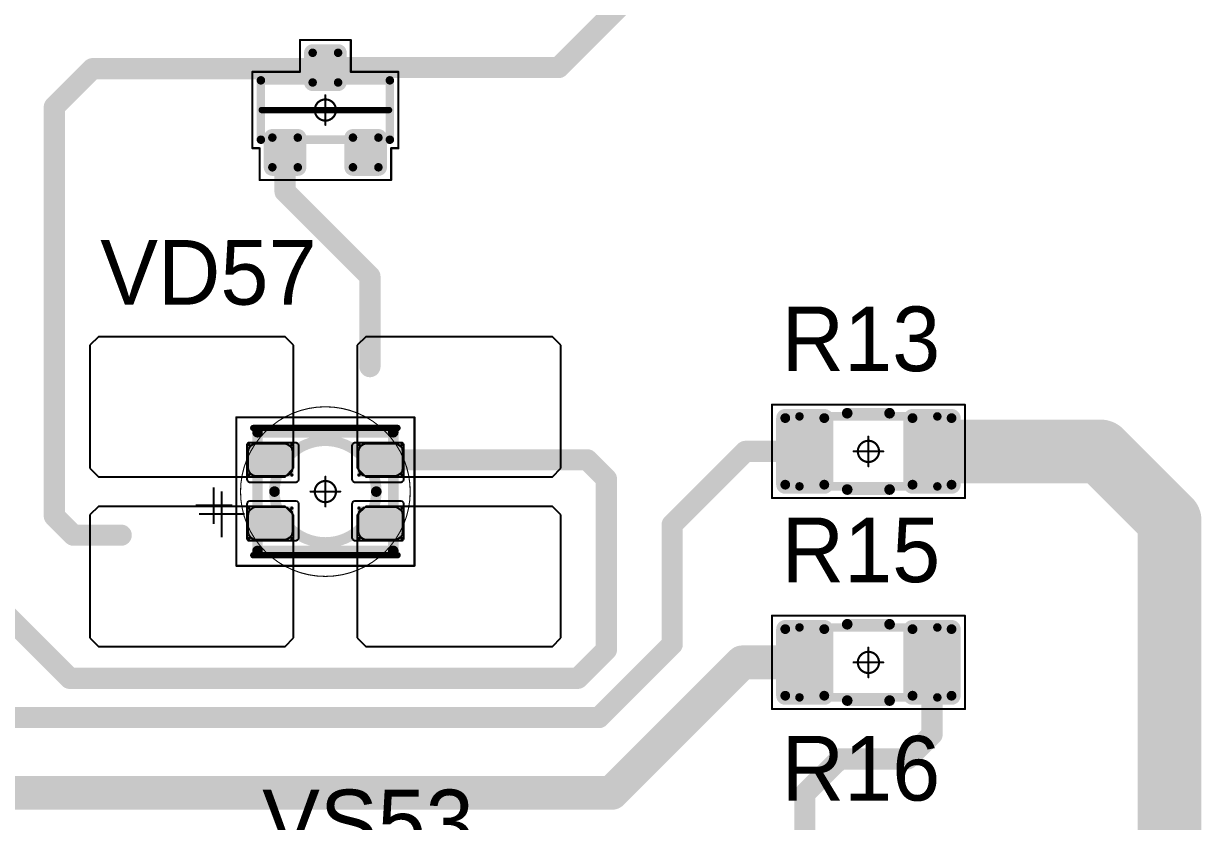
# Model space of a CAD drawing. Header units: millimetres. Extents: x 0 to 400, y 0 to 511.
# Drawn here: x 92.89 to 120.65, y 373.73 to 392.54 of the extents above; entities that cross this region are included whole.
import ezdxf

# ---------------------------------------------------------------- set-up
doc = ezdxf.new("R2010")
doc.units = ezdxf.units.MM
for name, color, linetype in [('Mechanical13', 56, 'Continuous'), ('Mechanical15', 56, 'Continuous'), ('Mechanical2', 216, 'Continuous'), ('TopLayer', 1, 'Continuous'), ('TopOverlay', 2, 'Continuous'), ('TopPaste', 8, 'Continuous'), ('TopSolder', 216, 'Continuous')]:
    doc.layers.add(name, color=color, linetype=linetype)

# ---------------------------------------------------------------- blocks, each defined once
blk = doc.blocks.new('SOT23_540')
at = {"layer": 'Mechanical13', "const_width": 0.2}
for points in [[(-0.7, 1.52), (0.7, 1.52)], [(-0.7, 1.52), (-0.7, -1.52)], [(0.7, 1.52), (0.7, -1.52)], [(-0.7, -1.52), (0.7, -1.52)]]:
    blk.add_lwpolyline(points, dxfattribs=at)
at = {"layer": 'Mechanical13', "const_width": 0.1}
for points in [[(-0.75, 1.52, 1), (-0.65, 1.52, 1)], [(-0.75, 1.52, 1), (-0.65, 1.52, 1)], [(0.65, 1.52, 1), (0.75, 1.52, 1)], [(0.65, 1.52, 1), (0.75, 1.52, 1)], [(-0.75, -1.52, 1), (-0.65, -1.52, 1)], [(-0.75, -1.52, 1), (-0.65, -1.52, 1)], [(0.65, -1.52, 1), (0.75, -1.52, 1)], [(0.65, -1.52, 1), (0.75, -1.52, 1)]]:
    blk.add_lwpolyline(points, format="xyb", close=True, dxfattribs=at)
at = {"layer": 'Mechanical15', "const_width": 0.05}
for points in [[(-0.9, 1.72), (-0.9, 1.55)], [(-0.9, 1.72), (0.9, 1.72)], [(0.9, 1.72), (0.9, 0.6)], [(-1.65, 1.55), (-1.65, -1.55)], [(-1.65, 1.55), (-0.9, 1.55)], [(0.9, 0.6), (1.65, 0.6)], [(1.65, 0.6), (1.65, -0.6)], [(0, 0.35), (0, -0.35)], [(-0.35, 0), (0.35, 0)], [(0.9, -0.6), (1.65, -0.6)], [(0.9, -0.6), (0.9, -1.72)], [(-1.65, -1.55), (-0.9, -1.55)], [(-0.9, -1.55), (-0.9, -1.72)], [(-0.9, -1.72), (0.9, -1.72)]]:
    blk.add_lwpolyline(points, dxfattribs=at)
at = {"layer": 'Mechanical15'}
for points, const_width in [([(-0.913, 1.72, 1), (-0.888, 1.72, 1)], 0.025), ([(-0.913, 1.72, 1), (-0.888, 1.72, 1)], 0.025), ([(0.888, 1.72, 1), (0.913, 1.72, 1)], 0.025), ([(0.888, 1.72, 1), (0.913, 1.72, 1)], 0.025), ([(-1.662, 1.55, 1), (-1.637, 1.55, 1)], 0.025), ([(-1.662, 1.55, 1), (-1.637, 1.55, 1)], 0.025), ([(-0.913, 1.55, 1), (-0.888, 1.55, 1)], 0.025), ([(-0.913, 1.55, 1), (-0.888, 1.55, 1)], 0.025), ([(0.888, 0.6, 1), (0.913, 0.6, 1)], 0.025), ([(0.888, 0.6, 1), (0.913, 0.6, 1)], 0.025), ([(1.637, 0.6, 1), (1.662, 0.6, 1)], 0.025), ([(1.637, 0.6, 1), (1.662, 0.6, 1)], 0.025), ([(-0.012, 0.35, 1), (0.012, 0.35, 1)], 0.025), ([(-0.362, 0, 1), (-0.337, 0, 1)], 0.025), ([(0.25, 0, 1), (-0.25, 0, 1)], 0.05), ([(-0.262, 0, 1), (-0.238, 0, 1)], 0.025), ([(0.238, 0, 1), (0.262, 0, 1)], 0.025), ([(0.337, 0, 1), (0.362, 0, 1)], 0.025), ([(-0.012, -0.35, 1), (0.012, -0.35, 1)], 0.025), ([(0.888, -0.6, 1), (0.913, -0.6, 1)], 0.025), ([(0.888, -0.6, 1), (0.913, -0.6, 1)], 0.025), ([(1.637, -0.6, 1), (1.662, -0.6, 1)], 0.025), ([(1.637, -0.6, 1), (1.662, -0.6, 1)], 0.025), ([(-1.662, -1.55, 1), (-1.637, -1.55, 1)], 0.025), ([(-1.662, -1.55, 1), (-1.637, -1.55, 1)], 0.025), ([(-0.913, -1.55, 1), (-0.888, -1.55, 1)], 0.025), ([(-0.913, -1.55, 1), (-0.888, -1.55, 1)], 0.025), ([(-0.913, -1.72, 1), (-0.888, -1.72, 1)], 0.025), ([(-0.913, -1.72, 1), (-0.888, -1.72, 1)], 0.025), ([(0.888, -1.72, 1), (0.913, -1.72, 1)], 0.025), ([(0.888, -1.72, 1), (0.913, -1.72, 1)], 0.025)]:
    blk.add_lwpolyline(points, format="xyb", close=True, dxfattribs=dict(at, const_width=const_width))
at = {"layer": 'TopLayer', "const_width": 0.1}
for points in [[(-1.4, 1.25, 1), (-1.3, 1.25, 1)], [(-0.7, 1.25, 1), (-0.6, 1.25, 1)], [(-1.4, 0.65, 1), (-1.3, 0.65, 1)], [(-0.7, 0.65, 1), (-0.6, 0.65, 1)], [(0.6, 0.3, 1), (0.7, 0.3, 1)], [(1.3, 0.3, 1), (1.4, 0.3, 1)], [(0.6, -0.3, 1), (0.7, -0.3, 1)], [(1.3, -0.3, 1), (1.4, -0.3, 1)], [(-1.4, -0.65, 1), (-1.3, -0.65, 1)], [(-0.7, -0.65, 1), (-0.6, -0.65, 1)], [(-1.4, -1.25, 1), (-1.3, -1.25, 1)], [(-0.7, -1.25, 1), (-0.6, -1.25, 1)]]:
    blk.add_lwpolyline(points, format="xyb", close=True, dxfattribs=at)
at = {"layer": 'TopLayer'}
for points in [[(-1.45, 1.25), (-1.45, 0.65), (-0.55, 1.25), (-0.55, 0.65)], [(-1.35, 1.35), (-1.35, 0.55), (-0.65, 1.35), (-0.65, 0.55)], [(0.55, 0.3), (0.55, -0.3), (1.45, 0.3), (1.45, -0.3)], [(0.65, 0.4), (0.65, -0.4), (1.35, 0.4), (1.35, -0.4)], [(-1.35, -0.55), (-1.35, -1.35), (-0.65, -0.55), (-0.65, -1.35)], [(-1.45, -0.65), (-1.45, -1.25), (-0.55, -0.65), (-0.55, -1.25)]]:
    blk.add_solid(points, dxfattribs=at)
at = {"layer": 'TopOverlay', "const_width": 0.15}
blk.add_lwpolyline([(0, 1.5), (0, -1.5)], dxfattribs=at)
at = {"layer": 'TopOverlay', "const_width": 0.075}
for points in [[(-0.038, 1.5, 1), (0.038, 1.5, 1)], [(-0.038, -1.5, 1), (0.038, -1.5, 1)]]:
    blk.add_lwpolyline(points, format="xyb", close=True, dxfattribs=at)
at = {"layer": 'TopPaste', "const_width": 0.075}
for points in [[(-1.387, 1.25, 1), (-1.313, 1.25, 1)], [(-0.687, 1.25, 1), (-0.613, 1.25, 1)], [(-1.387, 0.65, 1), (-1.313, 0.65, 1)], [(-0.687, 0.65, 1), (-0.613, 0.65, 1)], [(0.613, 0.3, 1), (0.687, 0.3, 1)], [(1.313, 0.3, 1), (1.387, 0.3, 1)], [(0.613, -0.3, 1), (0.687, -0.3, 1)], [(1.313, -0.3, 1), (1.387, -0.3, 1)], [(-1.387, -0.65, 1), (-1.313, -0.65, 1)], [(-0.687, -0.65, 1), (-0.613, -0.65, 1)], [(-1.387, -1.25, 1), (-1.313, -1.25, 1)], [(-0.687, -1.25, 1), (-0.613, -1.25, 1)]]:
    blk.add_lwpolyline(points, format="xyb", close=True, dxfattribs=at)
at = {"layer": 'TopPaste'}
for points in [[(-1.425, 1.25), (-1.425, 0.65), (-0.575, 1.25), (-0.575, 0.65)], [(-1.35, 1.325), (-1.35, 0.575), (-0.65, 1.325), (-0.65, 0.575)], [(0.575, 0.3), (0.575, -0.3), (1.425, 0.3), (1.425, -0.3)], [(0.65, 0.375), (0.65, -0.375), (1.35, 0.375), (1.35, -0.375)], [(-1.425, -0.65), (-1.425, -1.25), (-0.575, -0.65), (-0.575, -1.25)], [(-1.35, -0.575), (-1.35, -1.325), (-0.65, -0.575), (-0.65, -1.325)]]:
    blk.add_solid(points, dxfattribs=at)
at = {"layer": 'TopSolder', "const_width": 0.202}
for points in [[(-1.451, 1.25, 1), (-1.249, 1.25, 1)], [(-0.751, 1.25, 1), (-0.549, 1.25, 1)], [(-1.451, 0.65, 1), (-1.249, 0.65, 1)], [(-0.751, 0.65, 1), (-0.549, 0.65, 1)], [(0.549, 0.3, 1), (0.751, 0.3, 1)], [(1.249, 0.3, 1), (1.451, 0.3, 1)], [(0.549, -0.3, 1), (0.751, -0.3, 1)], [(1.249, -0.3, 1), (1.451, -0.3, 1)], [(-1.451, -0.65, 1), (-1.249, -0.65, 1)], [(-0.751, -0.65, 1), (-0.549, -0.65, 1)], [(-1.451, -1.25, 1), (-1.249, -1.25, 1)], [(-0.751, -1.25, 1), (-0.549, -1.25, 1)]]:
    blk.add_lwpolyline(points, format="xyb", close=True, dxfattribs=at)
at = {"layer": 'TopSolder'}
for points in [[(-1.35, 1.452), (-1.35, 0.448), (-0.65, 1.452), (-0.65, 0.448)], [(-1.552, 1.25), (-1.552, 0.65), (-0.448, 1.25), (-0.448, 0.65)], [(0.448, 0.3), (0.448, -0.3), (1.552, 0.3), (1.552, -0.3)], [(0.65, 0.502), (0.65, -0.502), (1.35, 0.502), (1.35, -0.502)], [(-1.35, -0.448), (-1.35, -1.452), (-0.65, -0.448), (-0.65, -1.452)], [(-1.552, -0.65), (-1.552, -1.25), (-0.448, -0.65), (-0.448, -1.25)]]:
    blk.add_solid(points, dxfattribs=at)
blk = doc.blocks.new('E65F_744')
at = {"layer": 'Mechanical13'}
for p, q in [((2.441, 1.071), (2.441, 0)), ((1.905, 0.536), (2.976, 0.536))]:
    blk.add_line(p, q, dxfattribs=at)
at = {"layer": 'Mechanical13', "const_width": 0.25}
for points in [[(-1.6, 1.4), (-1.6, -1.4)], [(1.6, 1.4), (-1.6, 1.4)], [(1.6, 1.4), (1.6, -1.4)], [(1.6, -1.4), (-1.6, -1.4)]]:
    blk.add_lwpolyline(points, dxfattribs=at)
at = {"layer": 'Mechanical13'}
for points, const_width in [([(-1.663, 1.4, 1), (-1.538, 1.4, 1)], 0.125), ([(-1.663, 1.4, 1), (-1.538, 1.4, 1)], 0.125), ([(1.537, 1.4, 1), (1.662, 1.4, 1)], 0.125), ([(1.537, 1.4, 1), (1.662, 1.4, 1)], 0.125), ([(1.2, 0, 1), (-1.2, 0, 1)], 0.25), ([(-1.263, 0, 1), (-1.138, 0, 1)], 0.125), ([(1.137, 0, 1), (1.262, 0, 1)], 0.125), ([(-1.663, -1.4, 1), (-1.538, -1.4, 1)], 0.125), ([(-1.663, -1.4, 1), (-1.538, -1.4, 1)], 0.125), ([(1.537, -1.4, 1), (1.662, -1.4, 1)], 0.125), ([(1.537, -1.4, 1), (1.662, -1.4, 1)], 0.125)]:
    blk.add_lwpolyline(points, format="xyb", close=True, dxfattribs=dict(at, const_width=const_width))
at = {"layer": 'Mechanical15', "const_width": 0.05}
for points in [[(2.1, 1.75), (-2.1, 1.75)], [(-2.1, 1.75), (-2.1, -1.75)], [(2.1, 1.75), (2.1, -1.75)], [(0, 0.35), (0, -0.35)], [(0, 0.35), (0, -0.35)], [(0.35, 0), (-0.35, 0)], [(0.35, 0), (-0.35, 0)], [(2.1, -1.75), (-2.1, -1.75)]]:
    blk.add_lwpolyline(points, dxfattribs=at)
at = {"layer": 'Mechanical15'}
for points, const_width in [([(-2.113, 1.75, 1), (-2.088, 1.75, 1)], 0.025), ([(-2.113, 1.75, 1), (-2.088, 1.75, 1)], 0.025), ([(2.087, 1.75, 1), (2.112, 1.75, 1)], 0.025), ([(2.087, 1.75, 1), (2.112, 1.75, 1)], 0.025), ([(-0.013, 0.35, 1), (0.012, 0.35, 1)], 0.025), ([(-0.013, 0.35, 1), (0.012, 0.35, 1)], 0.025), ([(-0.363, 0, 1), (-0.338, 0, 1)], 0.025), ([(-0.363, 0, 1), (-0.338, 0, 1)], 0.025), ([(0.25, 0, 1), (-0.25, 0, 1)], 0.05), ([(0.25, 0, 1), (-0.25, 0, 1)], 0.05), ([(-0.263, 0, 1), (-0.238, 0, 1)], 0.025), ([(-0.263, 0, 1), (-0.238, 0, 1)], 0.025), ([(0.237, 0, 1), (0.262, 0, 1)], 0.025), ([(0.237, 0, 1), (0.262, 0, 1)], 0.025), ([(0.337, 0, 1), (0.362, 0, 1)], 0.025), ([(0.337, 0, 1), (0.362, 0, 1)], 0.025), ([(-0.013, -0.35, 1), (0.012, -0.35, 1)], 0.025), ([(-0.013, -0.35, 1), (0.012, -0.35, 1)], 0.025), ([(-2.113, -1.75, 1), (-2.088, -1.75, 1)], 0.025), ([(-2.113, -1.75, 1), (-2.088, -1.75, 1)], 0.025), ([(2.087, -1.75, 1), (2.112, -1.75, 1)], 0.025), ([(2.087, -1.75, 1), (2.112, -1.75, 1)], 0.025)]:
    blk.add_lwpolyline(points, format="xyb", close=True, dxfattribs=dict(at, const_width=const_width))
at = {"layer": 'TopLayer'}
for p, q in [((-5.35, 3.65), (-5.55, 3.45)), ((-0.95, 3.65), (-5.35, 3.65)), ((-5.35, 3.65), (-5.35, 3.65)), ((-0.75, 3.45), (-0.95, 3.65)), ((0.95, 3.65), (0.75, 3.45)), ((5.35, 3.65), (0.95, 3.65)), ((0.95, 3.65), (0.95, 3.65)), ((5.55, 3.45), (5.35, 3.65)), ((-5.55, 3.45), (-5.55, 3.45)), ((-5.55, 3.45), (-5.55, 0.55)), ((-0.75, 0.55), (-0.75, 3.45)), ((0.75, 3.45), (0.75, 3.45)), ((0.75, 3.45), (0.75, 0.55)), ((5.55, 0.55), (5.55, 3.45)), ((-5.55, 0.55), (-5.35, 0.35)), ((-5.35, 0.35), (-0.95, 0.35)), ((-0.95, 0.35), (-0.75, 0.55)), ((0.75, 0.55), (0.95, 0.35)), ((0.95, 0.35), (5.35, 0.35)), ((5.35, 0.35), (5.55, 0.55)), ((-5.35, -0.35), (-5.55, -0.55)), ((-5.55, -0.55), (-5.55, -0.55)), ((-5.55, -0.55), (-5.55, -3.45)), ((-0.95, -0.35), (-5.35, -0.35)), ((-5.35, -0.35), (-5.35, -0.35)), ((-0.75, -0.55), (-0.95, -0.35)), ((-0.75, -3.45), (-0.75, -0.55)), ((0.95, -0.35), (0.75, -0.55)), ((0.75, -0.55), (0.75, -0.55)), ((0.75, -0.55), (0.75, -3.45)), ((5.35, -0.35), (0.95, -0.35)), ((0.95, -0.35), (0.95, -0.35)), ((5.55, -0.55), (5.35, -0.35)), ((5.55, -3.45), (5.55, -0.55)), ((-5.55, -3.45), (-5.35, -3.65)), ((-0.95, -3.65), (-0.75, -3.45)), ((0.75, -3.45), (0.95, -3.65)), ((5.35, -3.65), (5.55, -3.45)), ((-5.35, -3.65), (-0.95, -3.65)), ((0.95, -3.65), (5.35, -3.65))]:
    blk.add_line(p, q, dxfattribs=at)
at = {"layer": 'TopLayer', "const_width": 0.04}
for points in [[(-1.83, 1.11, 1), (-1.79, 1.11, 1)], [(-0.81, 1.11, 1), (-0.77, 1.11, 1)], [(0.77, 1.11, 1), (0.81, 1.11, 1)], [(1.79, 1.11, 1), (1.83, 1.11, 1)], [(-1.83, 0.39, 1), (-1.79, 0.39, 1)], [(-0.81, 0.39, 1), (-0.77, 0.39, 1)], [(0.77, 0.39, 1), (0.81, 0.39, 1)], [(1.79, 0.39, 1), (1.83, 0.39, 1)], [(-1.83, -0.39, 1), (-1.79, -0.39, 1)], [(-0.81, -0.39, 1), (-0.77, -0.39, 1)], [(0.77, -0.39, 1), (0.81, -0.39, 1)], [(1.79, -0.39, 1), (1.83, -0.39, 1)], [(-1.83, -1.11, 1), (-1.79, -1.11, 1)], [(-0.81, -1.11, 1), (-0.77, -1.11, 1)], [(0.77, -1.11, 1), (0.81, -1.11, 1)], [(1.79, -1.11, 1), (1.83, -1.11, 1)]]:
    blk.add_lwpolyline(points, format="xyb", close=True, dxfattribs=at)
at = {"layer": 'TopLayer'}
for points in [[(-1.81, 1.15), (-1.81, 0.35), (-0.79, 1.15), (-0.79, 0.35)], [(0.79, 1.15), (0.79, 0.35), (1.81, 1.15), (1.81, 0.35)], [(-1.85, 1.11), (-1.85, 0.39), (-0.75, 1.11), (-0.75, 0.39)], [(0.75, 1.11), (0.75, 0.39), (1.85, 1.11), (1.85, 0.39)], [(-1.85, -0.39), (-1.85, -1.11), (-0.75, -0.39), (-0.75, -1.11)], [(-1.81, -0.35), (-1.81, -1.15), (-0.79, -0.35), (-0.79, -1.15)], [(0.75, -0.39), (0.75, -1.11), (1.85, -0.39), (1.85, -1.11)], [(0.79, -0.35), (0.79, -1.15), (1.81, -0.35), (1.81, -1.15)]]:
    blk.add_solid(points, dxfattribs=at)
at = {"layer": 'TopOverlay'}
for p, q in [((2.628, 0.757), (2.628, -0.1)), ((2.2, 0.328), (3.057, 0.328))]:
    blk.add_line(p, q, dxfattribs=at)
at = {"layer": 'TopOverlay', "const_width": 0.15}
for points in [[(1.7, 1.5), (-1.7, 1.5)], [(1.7, -1.5), (-1.7, -1.5)]]:
    blk.add_lwpolyline(points, dxfattribs=at)
at = {"layer": 'TopOverlay', "const_width": 0.075}
for points in [[(-1.738, 1.5, 1), (-1.663, 1.5, 1)], [(1.662, 1.5, 1), (1.737, 1.5, 1)], [(-1.738, -1.5, 1), (-1.663, -1.5, 1)], [(1.662, -1.5, 1), (1.737, -1.5, 1)]]:
    blk.add_lwpolyline(points, format="xyb", close=True, dxfattribs=at)
at = {"layer": 'TopPaste'}
for p, q in [((-1.711, 1.114), (-1.773, 1.073)), ((-1.638, 1.129), (-1.711, 1.114)), ((-0.963, 1.129), (-1.638, 1.129)), ((-0.889, 1.114), (-0.963, 1.129)), ((-0.827, 1.073), (-0.889, 1.114)), ((0.889, 1.114), (0.827, 1.073)), ((0.962, 1.129), (0.889, 1.114)), ((1.637, 1.129), (0.962, 1.129)), ((1.711, 1.114), (1.637, 1.129)), ((1.773, 1.073), (1.711, 1.114)), ((-1.814, 1.011), (-1.829, 0.938)), ((-1.829, 0.938), (-1.829, 0.563)), ((-1.773, 1.073), (-1.814, 1.011)), ((-0.786, 1.011), (-0.827, 1.073)), ((-0.771, 0.938), (-0.786, 1.011)), ((-0.771, 0.563), (-0.771, 0.938)), ((0.786, 1.011), (0.771, 0.938)), ((0.771, 0.938), (0.771, 0.563)), ((0.827, 1.073), (0.786, 1.011)), ((1.814, 1.011), (1.773, 1.073)), ((1.829, 0.938), (1.814, 1.011)), ((1.829, 0.563), (1.829, 0.938)), ((-1.829, 0.563), (-1.814, 0.489)), ((-0.786, 0.489), (-0.771, 0.563)), ((0.771, 0.563), (0.786, 0.489)), ((1.814, 0.489), (1.829, 0.563)), ((-1.814, 0.489), (-1.773, 0.427)), ((-1.773, 0.427), (-1.711, 0.386)), ((-1.711, 0.386), (-1.638, 0.371)), ((-1.638, 0.371), (-0.963, 0.371)), ((-0.963, 0.371), (-0.889, 0.386)), ((-0.889, 0.386), (-0.827, 0.427)), ((-0.827, 0.427), (-0.786, 0.489)), ((0.786, 0.489), (0.827, 0.427)), ((0.827, 0.427), (0.889, 0.386)), ((0.889, 0.386), (0.962, 0.371)), ((0.962, 0.371), (1.637, 0.371)), ((1.637, 0.371), (1.711, 0.386)), ((1.711, 0.386), (1.773, 0.427)), ((1.773, 0.427), (1.814, 0.489)), ((-1.814, -0.489), (-1.829, -0.563)), ((-1.773, -0.427), (-1.814, -0.489)), ((-1.711, -0.386), (-1.773, -0.427)), ((-1.638, -0.371), (-1.711, -0.386)), ((-0.963, -0.371), (-1.638, -0.371)), ((-0.889, -0.386), (-0.963, -0.371)), ((-0.827, -0.427), (-0.889, -0.386)), ((-0.786, -0.489), (-0.827, -0.427)), ((-0.771, -0.563), (-0.786, -0.489)), ((0.786, -0.489), (0.771, -0.563)), ((0.827, -0.427), (0.786, -0.489)), ((0.889, -0.386), (0.827, -0.427)), ((0.962, -0.371), (0.889, -0.386)), ((1.637, -0.371), (0.962, -0.371)), ((1.711, -0.386), (1.637, -0.371)), ((1.773, -0.427), (1.711, -0.386)), ((1.814, -0.489), (1.773, -0.427)), ((1.829, -0.563), (1.814, -0.489)), ((-1.829, -0.563), (-1.829, -0.938)), ((-0.771, -0.938), (-0.771, -0.563)), ((0.771, -0.563), (0.771, -0.938)), ((1.829, -0.938), (1.829, -0.563)), ((-1.829, -0.938), (-1.814, -1.011)), ((-1.814, -1.011), (-1.773, -1.073)), ((-1.773, -1.073), (-1.711, -1.114)), ((-0.889, -1.114), (-0.827, -1.073)), ((-0.827, -1.073), (-0.786, -1.011)), ((-0.786, -1.011), (-0.771, -0.938)), ((0.771, -0.938), (0.786, -1.011)), ((0.786, -1.011), (0.827, -1.073)), ((0.827, -1.073), (0.889, -1.114)), ((1.711, -1.114), (1.773, -1.073)), ((1.773, -1.073), (1.814, -1.011)), ((1.814, -1.011), (1.829, -0.938)), ((-1.711, -1.114), (-1.638, -1.129)), ((-1.638, -1.129), (-0.963, -1.129)), ((-0.963, -1.129), (-0.889, -1.114)), ((0.889, -1.114), (0.962, -1.129)), ((0.962, -1.129), (1.637, -1.129)), ((1.637, -1.129), (1.711, -1.114))]:
    blk.add_line(p, q, dxfattribs=at)
at = {"layer": 'TopSolder'}
for p, q in [((-1.842, 1.129), (-1.85, 1.111)), ((-1.85, 1.111), (-1.85, 1.101)), ((-1.828, 1.143), (-1.842, 1.129)), ((-1.81, 1.151), (-1.828, 1.143)), ((-1.8, 1.151), (-1.81, 1.151)), ((-0.7, 1.151), (-1.8, 1.151)), ((-0.685, 1.151), (-0.7, 1.151)), ((-0.7, 1.151), (-0.7, 1.151)), ((-0.658, 1.139), (-0.685, 1.151)), ((-0.636, 1.118), (-0.658, 1.139)), ((-0.625, 1.09), (-0.636, 1.118)), ((0.636, 1.118), (0.625, 1.09)), ((0.657, 1.139), (0.636, 1.118)), ((0.685, 1.151), (0.657, 1.139)), ((0.7, 1.151), (0.685, 1.151)), ((1.8, 1.151), (0.7, 1.151)), ((1.81, 1.151), (1.8, 1.151)), ((1.8, 1.151), (1.8, 1.151)), ((1.828, 1.143), (1.81, 1.151)), ((1.842, 1.129), (1.828, 1.143)), ((1.85, 1.111), (1.842, 1.129)), ((-1.85, 1.101), (-1.85, 1.101)), ((-1.85, 1.101), (-1.85, 0.301)), ((-0.625, 1.076), (-0.625, 1.09)), ((-0.625, 0.301), (-0.625, 1.076)), ((0.625, 1.09), (0.625, 1.076)), ((0.625, 1.076), (0.625, 1.076)), ((0.625, 1.076), (0.625, 0.301)), ((1.85, 1.101), (1.85, 1.111)), ((1.85, 0.301), (1.85, 1.101)), ((-1.85, 0.301), (-1.85, 0.286)), ((-1.85, 0.286), (-1.839, 0.258)), ((-0.636, 0.258), (-0.625, 0.286)), ((-0.625, 0.286), (-0.625, 0.301)), ((-0.625, 0.301), (-0.625, 0.301)), ((0.625, 0.301), (0.625, 0.286)), ((0.625, 0.286), (0.636, 0.258)), ((1.839, 0.258), (1.85, 0.286)), ((1.85, 0.286), (1.85, 0.301)), ((1.85, 0.301), (1.85, 0.301)), ((-1.839, 0.258), (-1.818, 0.237)), ((-1.818, 0.237), (-1.79, 0.226)), ((-1.79, 0.226), (-1.775, 0.226)), ((-1.775, 0.226), (-1.775, 0.226)), ((-1.775, 0.226), (-0.7, 0.226)), ((-0.7, 0.226), (-0.685, 0.226)), ((-0.685, 0.226), (-0.658, 0.237)), ((-0.658, 0.237), (-0.636, 0.258)), ((0.636, 0.258), (0.657, 0.237)), ((0.657, 0.237), (0.685, 0.226)), ((0.685, 0.226), (0.7, 0.226)), ((0.7, 0.226), (0.7, 0.226)), ((0.7, 0.226), (1.775, 0.226)), ((1.775, 0.226), (1.79, 0.226)), ((1.79, 0.226), (1.817, 0.237)), ((1.817, 0.237), (1.839, 0.258)), ((-1.839, -0.257), (-1.85, -0.285)), ((-1.818, -0.236), (-1.839, -0.257)), ((-1.79, -0.224), (-1.818, -0.236)), ((-1.775, -0.224), (-1.79, -0.224)), ((-0.7, -0.224), (-1.775, -0.224)), ((-0.685, -0.224), (-0.7, -0.224)), ((-0.7, -0.224), (-0.7, -0.224)), ((-0.658, -0.236), (-0.685, -0.224)), ((-0.636, -0.257), (-0.658, -0.236)), ((-0.625, -0.285), (-0.636, -0.257)), ((0.636, -0.257), (0.625, -0.285)), ((0.657, -0.236), (0.636, -0.257)), ((0.685, -0.224), (0.657, -0.236)), ((0.7, -0.224), (0.685, -0.224)), ((1.775, -0.224), (0.7, -0.224)), ((1.79, -0.224), (1.775, -0.224)), ((1.775, -0.224), (1.775, -0.224)), ((1.817, -0.236), (1.79, -0.224)), ((1.839, -0.257), (1.817, -0.236)), ((1.85, -0.285), (1.839, -0.257)), ((-1.85, -0.285), (-1.85, -0.299)), ((-1.85, -0.299), (-1.85, -0.299)), ((-1.85, -0.299), (-1.85, -1.099)), ((-0.625, -0.299), (-0.625, -0.285)), ((-0.625, -1.074), (-0.625, -0.299)), ((0.625, -0.285), (0.625, -0.299)), ((0.625, -0.299), (0.625, -0.299)), ((0.625, -0.299), (0.625, -1.074)), ((1.85, -0.299), (1.85, -0.285)), ((1.85, -1.099), (1.85, -0.299)), ((-1.85, -1.099), (-1.85, -1.109)), ((-1.85, -1.109), (-1.842, -1.128)), ((-0.636, -1.117), (-0.625, -1.089)), ((-0.625, -1.089), (-0.625, -1.074)), ((-0.625, -1.074), (-0.625, -1.074)), ((0.625, -1.074), (0.625, -1.089)), ((0.625, -1.089), (0.636, -1.117)), ((1.842, -1.128), (1.85, -1.109)), ((1.85, -1.109), (1.85, -1.099)), ((1.85, -1.099), (1.85, -1.099)), ((-1.842, -1.128), (-1.828, -1.142)), ((-1.828, -1.142), (-1.81, -1.149)), ((-1.81, -1.149), (-1.8, -1.149)), ((-1.8, -1.149), (-0.7, -1.149)), ((-1.8, -1.149), (-1.8, -1.149)), ((-0.7, -1.149), (-0.685, -1.149)), ((-0.685, -1.149), (-0.658, -1.138)), ((-0.658, -1.138), (-0.636, -1.117)), ((0.636, -1.117), (0.657, -1.138)), ((0.657, -1.138), (0.685, -1.149)), ((0.685, -1.149), (0.7, -1.149)), ((0.7, -1.149), (1.8, -1.149)), ((0.7, -1.149), (0.7, -1.149)), ((1.8, -1.149), (1.81, -1.149)), ((1.81, -1.149), (1.828, -1.142)), ((1.828, -1.142), (1.842, -1.128))]:
    blk.add_line(p, q, dxfattribs=at)
blk = doc.blocks.new('RC1206S_831')
at = {"layer": 'Mechanical13', "const_width": 0.2}
for points in [[(-1.625, -0.825), (-1.625, 0.825)], [(-1.625, 0.825), (1.625, 0.825)], [(1.625, -0.825), (1.625, 0.825)], [(-1.625, -0.825), (1.625, -0.825)]]:
    blk.add_lwpolyline(points, dxfattribs=at)
at = {"layer": 'Mechanical13', "const_width": 0.1}
for points in [[(-1.675, 0.825, 1), (-1.575, 0.825, 1)], [(-1.675, 0.825, 1), (-1.575, 0.825, 1)], [(1.575, 0.825, 1), (1.675, 0.825, 1)], [(1.575, 0.825, 1), (1.675, 0.825, 1)], [(-1.675, -0.825, 1), (-1.575, -0.825, 1)], [(-1.675, -0.825, 1), (-1.575, -0.825, 1)], [(1.575, -0.825, 1), (1.675, -0.825, 1)], [(1.575, -0.825, 1), (1.675, -0.825, 1)]]:
    blk.add_lwpolyline(points, format="xyb", close=True, dxfattribs=at)
at = {"layer": 'Mechanical15', "const_width": 0.05}
for points in [[(-2.275, -1.1), (-2.275, 1.1)], [(-2.275, 1.1), (2.275, 1.1)], [(2.275, -1.1), (2.275, 1.1)], [(0, -0.35), (0, 0.35)], [(-0.35, 0), (0.35, 0)], [(-2.275, -1.1), (2.275, -1.1)]]:
    blk.add_lwpolyline(points, dxfattribs=at)
at = {"layer": 'Mechanical15'}
for points, const_width in [([(-2.287, 1.1, 1), (-2.262, 1.1, 1)], 0.025), ([(-2.287, 1.1, 1), (-2.262, 1.1, 1)], 0.025), ([(2.262, 1.1, 1), (2.287, 1.1, 1)], 0.025), ([(2.262, 1.1, 1), (2.287, 1.1, 1)], 0.025), ([(-0.012, 0.35, 1), (0.012, 0.35, 1)], 0.025), ([(-0.362, 0, 1), (-0.337, 0, 1)], 0.025), ([(0.25, 0, 1), (-0.25, 0, 1)], 0.05), ([(-0.262, 0, 1), (-0.238, 0, 1)], 0.025), ([(0.238, 0, 1), (0.262, 0, 1)], 0.025), ([(0.337, 0, 1), (0.362, 0, 1)], 0.025), ([(-0.012, -0.35, 1), (0.012, -0.35, 1)], 0.025), ([(-2.287, -1.1, 1), (-2.262, -1.1, 1)], 0.025), ([(-2.287, -1.1, 1), (-2.262, -1.1, 1)], 0.025), ([(2.262, -1.1, 1), (2.287, -1.1, 1)], 0.025), ([(2.262, -1.1, 1), (2.287, -1.1, 1)], 0.025)]:
    blk.add_lwpolyline(points, format="xyb", close=True, dxfattribs=dict(at, const_width=const_width))
at = {"layer": 'TopLayer', "const_width": 0.115}
for points in [[(-2.017, 0.785, 1), (-1.902, 0.785, 1)], [(-1.098, 0.785, 1), (-0.982, 0.785, 1)], [(0.982, 0.785, 1), (1.098, 0.785, 1)], [(1.902, 0.785, 1), (2.017, 0.785, 1)], [(-2.017, -0.785, 1), (-1.902, -0.785, 1)], [(-1.098, -0.785, 1), (-0.982, -0.785, 1)], [(0.982, -0.785, 1), (1.098, -0.785, 1)], [(1.902, -0.785, 1), (2.017, -0.785, 1)]]:
    blk.add_lwpolyline(points, format="xyb", close=True, dxfattribs=at)
at = {"layer": 'TopLayer'}
for points in [[(-1.96, -0.9), (-1.04, -0.9), (-1.96, 0.9), (-1.04, 0.9)], [(1.04, -0.9), (1.96, -0.9), (1.04, 0.9), (1.96, 0.9)], [(-2.075, -0.785), (-0.925, -0.785), (-2.075, 0.785), (-0.925, 0.785)], [(0.925, -0.785), (2.075, -0.785), (0.925, 0.785), (2.075, 0.785)]]:
    blk.add_solid(points, dxfattribs=at)
at = {"layer": 'TopOverlay', "const_width": 0.25}
for points in [[(-0.5, 0.9), (0.5, 0.9)], [(-0.5, -0.9), (0.5, -0.9)]]:
    blk.add_lwpolyline(points, dxfattribs=at)
at = {"layer": 'TopOverlay', "const_width": 0.125}
for points in [[(-0.562, 0.9, 1), (-0.437, 0.9, 1)], [(0.437, 0.9, 1), (0.562, 0.9, 1)], [(-0.562, -0.9, 1), (-0.437, -0.9, 1)], [(0.437, -0.9, 1), (0.562, -0.9, 1)]]:
    blk.add_lwpolyline(points, format="xyb", close=True, dxfattribs=at)
at = {"layer": 'TopPaste', "const_width": 0.09}
for points in [[(-2.005, 0.785, 1), (-1.915, 0.785, 1)], [(-1.085, 0.785, 1), (-0.995, 0.785, 1)], [(0.995, 0.785, 1), (1.085, 0.785, 1)], [(1.915, 0.785, 1), (2.005, 0.785, 1)], [(-2.005, -0.785, 1), (-1.915, -0.785, 1)], [(-1.085, -0.785, 1), (-0.995, -0.785, 1)], [(0.995, -0.785, 1), (1.085, -0.785, 1)], [(1.915, -0.785, 1), (2.005, -0.785, 1)]]:
    blk.add_lwpolyline(points, format="xyb", close=True, dxfattribs=at)
at = {"layer": 'TopPaste'}
for points in [[(-1.96, -0.875), (-1.04, -0.875), (-1.96, 0.875), (-1.04, 0.875)], [(1.04, -0.875), (1.96, -0.875), (1.04, 0.875), (1.96, 0.875)], [(-2.05, -0.785), (-0.95, -0.785), (-2.05, 0.785), (-0.95, 0.785)], [(0.95, -0.785), (2.05, -0.785), (0.95, 0.785), (2.05, 0.785)]]:
    blk.add_solid(points, dxfattribs=at)
at = {"layer": 'TopSolder', "const_width": 0.215}
for points in [[(-2.067, 0.785, 1), (-1.852, 0.785, 1)], [(-1.148, 0.785, 1), (-0.933, 0.785, 1)], [(0.933, 0.785, 1), (1.148, 0.785, 1)], [(1.852, 0.785, 1), (2.067, 0.785, 1)], [(-2.067, -0.785, 1), (-1.852, -0.785, 1)], [(-1.148, -0.785, 1), (-0.933, -0.785, 1)], [(0.933, -0.785, 1), (1.148, -0.785, 1)], [(1.852, -0.785, 1), (2.067, -0.785, 1)]]:
    blk.add_lwpolyline(points, format="xyb", close=True, dxfattribs=at)
at = {"layer": 'TopSolder'}
for points in [[(-1.96, -1), (-1.04, -1), (-1.96, 1), (-1.04, 1)], [(1.04, -1), (1.96, -1), (1.04, 1), (1.96, 1)], [(-2.175, -0.785), (-0.825, -0.785), (-2.175, 0.785), (-0.825, 0.785)], [(0.825, -0.785), (2.175, -0.785), (0.825, 0.785), (2.175, 0.785)]]:
    blk.add_solid(points, dxfattribs=at)
blk = doc.blocks.new('RC1206S_833')
at = {"layer": 'Mechanical13', "const_width": 0.2}
for points in [[(-1.625, -0.825), (-1.625, 0.825)], [(-1.625, 0.825), (1.625, 0.825)], [(1.625, -0.825), (1.625, 0.825)], [(-1.625, -0.825), (1.625, -0.825)]]:
    blk.add_lwpolyline(points, dxfattribs=at)
at = {"layer": 'Mechanical13', "const_width": 0.1}
for points in [[(-1.675, 0.825, 1), (-1.575, 0.825, 1)], [(-1.675, 0.825, 1), (-1.575, 0.825, 1)], [(1.575, 0.825, 1), (1.675, 0.825, 1)], [(1.575, 0.825, 1), (1.675, 0.825, 1)], [(-1.675, -0.825, 1), (-1.575, -0.825, 1)], [(-1.675, -0.825, 1), (-1.575, -0.825, 1)], [(1.575, -0.825, 1), (1.675, -0.825, 1)], [(1.575, -0.825, 1), (1.675, -0.825, 1)]]:
    blk.add_lwpolyline(points, format="xyb", close=True, dxfattribs=at)
at = {"layer": 'Mechanical15', "const_width": 0.05}
for points in [[(-2.275, -1.1), (-2.275, 1.1)], [(-2.275, 1.1), (2.275, 1.1)], [(2.275, -1.1), (2.275, 1.1)], [(0, -0.35), (0, 0.35)], [(-0.35, 0), (0.35, 0)], [(-2.275, -1.1), (2.275, -1.1)]]:
    blk.add_lwpolyline(points, dxfattribs=at)
at = {"layer": 'Mechanical15'}
for points, const_width in [([(-2.287, 1.1, 1), (-2.262, 1.1, 1)], 0.025), ([(-2.287, 1.1, 1), (-2.262, 1.1, 1)], 0.025), ([(2.262, 1.1, 1), (2.287, 1.1, 1)], 0.025), ([(2.262, 1.1, 1), (2.287, 1.1, 1)], 0.025), ([(-0.012, 0.35, 1), (0.012, 0.35, 1)], 0.025), ([(-0.362, 0, 1), (-0.337, 0, 1)], 0.025), ([(0.25, 0, 1), (-0.25, 0, 1)], 0.05), ([(-0.262, 0, 1), (-0.238, 0, 1)], 0.025), ([(0.238, 0, 1), (0.262, 0, 1)], 0.025), ([(0.337, 0, 1), (0.362, 0, 1)], 0.025), ([(-0.012, -0.35, 1), (0.012, -0.35, 1)], 0.025), ([(-2.287, -1.1, 1), (-2.262, -1.1, 1)], 0.025), ([(-2.287, -1.1, 1), (-2.262, -1.1, 1)], 0.025), ([(2.262, -1.1, 1), (2.287, -1.1, 1)], 0.025), ([(2.262, -1.1, 1), (2.287, -1.1, 1)], 0.025)]:
    blk.add_lwpolyline(points, format="xyb", close=True, dxfattribs=dict(at, const_width=const_width))
at = {"layer": 'TopLayer', "const_width": 0.115}
for points in [[(-2.017, 0.785, 1), (-1.902, 0.785, 1)], [(-1.098, 0.785, 1), (-0.982, 0.785, 1)], [(0.982, 0.785, 1), (1.098, 0.785, 1)], [(1.902, 0.785, 1), (2.017, 0.785, 1)], [(-2.017, -0.785, 1), (-1.902, -0.785, 1)], [(-1.098, -0.785, 1), (-0.982, -0.785, 1)], [(0.982, -0.785, 1), (1.098, -0.785, 1)], [(1.902, -0.785, 1), (2.017, -0.785, 1)]]:
    blk.add_lwpolyline(points, format="xyb", close=True, dxfattribs=at)
at = {"layer": 'TopLayer'}
for points in [[(-1.96, -0.9), (-1.04, -0.9), (-1.96, 0.9), (-1.04, 0.9)], [(1.04, -0.9), (1.96, -0.9), (1.04, 0.9), (1.96, 0.9)], [(-2.075, -0.785), (-0.925, -0.785), (-2.075, 0.785), (-0.925, 0.785)], [(0.925, -0.785), (2.075, -0.785), (0.925, 0.785), (2.075, 0.785)]]:
    blk.add_solid(points, dxfattribs=at)
at = {"layer": 'TopOverlay', "const_width": 0.25}
for points in [[(-0.5, 0.9), (0.5, 0.9)], [(-0.5, -0.9), (0.5, -0.9)]]:
    blk.add_lwpolyline(points, dxfattribs=at)
at = {"layer": 'TopOverlay', "const_width": 0.125}
for points in [[(-0.562, 0.9, 1), (-0.437, 0.9, 1)], [(0.437, 0.9, 1), (0.562, 0.9, 1)], [(-0.562, -0.9, 1), (-0.437, -0.9, 1)], [(0.437, -0.9, 1), (0.562, -0.9, 1)]]:
    blk.add_lwpolyline(points, format="xyb", close=True, dxfattribs=at)
at = {"layer": 'TopPaste', "const_width": 0.09}
for points in [[(-2.005, 0.785, 1), (-1.915, 0.785, 1)], [(-1.085, 0.785, 1), (-0.995, 0.785, 1)], [(0.995, 0.785, 1), (1.085, 0.785, 1)], [(1.915, 0.785, 1), (2.005, 0.785, 1)], [(-2.005, -0.785, 1), (-1.915, -0.785, 1)], [(-1.085, -0.785, 1), (-0.995, -0.785, 1)], [(0.995, -0.785, 1), (1.085, -0.785, 1)], [(1.915, -0.785, 1), (2.005, -0.785, 1)]]:
    blk.add_lwpolyline(points, format="xyb", close=True, dxfattribs=at)
at = {"layer": 'TopPaste'}
for points in [[(-1.96, -0.875), (-1.04, -0.875), (-1.96, 0.875), (-1.04, 0.875)], [(1.04, -0.875), (1.96, -0.875), (1.04, 0.875), (1.96, 0.875)], [(-2.05, -0.785), (-0.95, -0.785), (-2.05, 0.785), (-0.95, 0.785)], [(0.95, -0.785), (2.05, -0.785), (0.95, 0.785), (2.05, 0.785)]]:
    blk.add_solid(points, dxfattribs=at)
at = {"layer": 'TopSolder', "const_width": 0.215}
for points in [[(-2.067, 0.785, 1), (-1.852, 0.785, 1)], [(-1.148, 0.785, 1), (-0.933, 0.785, 1)], [(0.933, 0.785, 1), (1.148, 0.785, 1)], [(1.852, 0.785, 1), (2.067, 0.785, 1)], [(-2.067, -0.785, 1), (-1.852, -0.785, 1)], [(-1.148, -0.785, 1), (-0.933, -0.785, 1)], [(0.933, -0.785, 1), (1.148, -0.785, 1)], [(1.852, -0.785, 1), (2.067, -0.785, 1)]]:
    blk.add_lwpolyline(points, format="xyb", close=True, dxfattribs=at)
at = {"layer": 'TopSolder'}
for points in [[(-1.96, -1), (-1.04, -1), (-1.96, 1), (-1.04, 1)], [(1.04, -1), (1.96, -1), (1.04, 1), (1.96, 1)], [(-2.175, -0.785), (-0.825, -0.785), (-2.175, 0.785), (-0.825, 0.785)], [(0.825, -0.785), (2.175, -0.785), (0.825, 0.785), (2.175, 0.785)]]:
    blk.add_solid(points, dxfattribs=at)

msp = doc.modelspace()

# ---------------------------------------------------------------- linework, layer by layer
at = {"layer": 'Mechanical2'}
for points, const_width in [([(102, 381.503, 1), (98, 381.503, 1)], 0.0254), ([(100, 383.503, 1), (100, 383.503, 1)], 0.0005), ([(97.994, 381.503, 1), (98.006, 381.503, 1)], 0.0127), ([(98, 381.503, 1), (98, 381.503, 1)], 0.0005), ([(101.994, 381.503, 1), (102.006, 381.503, 1)], 0.0127), ([(102, 381.503, 1), (102, 381.503, 1)], 0.0005), ([(100, 379.503, 1), (100, 379.503, 1)], 0.0005)]:
    msp.add_lwpolyline(points, format="xyb", close=True, dxfattribs=dict(at, const_width=const_width))
at = {"layer": 'Mechanical2', "const_width": 0.001}
for points in [[(100, 379.503), (100, 383.503)], [(98, 381.503), (102, 381.503)]]:
    msp.add_lwpolyline(points, dxfattribs=at)
at = {"layer": 'TopLayer'}
for points, const_width in [([(105.5, 391.503), (107.2, 393.203)], 0.5), ([(93.612, 390.575), (94.512, 391.475)], 0.5), ([(94.512, 391.475), (99.912, 391.475)], 0.5), ([(100, 391.503), (105.5, 391.503)], 0.5), ([(93.612, 382.25), (93.612, 390.575)], 0.5), ([(99.05, 388.575), (99.05, 389.5)], 0.5), ([(99.05, 388.575), (101.05, 386.575)], 0.5), ([(101.05, 384.45), (101.05, 386.575)], 0.5), ([(114.55, 382.451), (118.274, 382.451)], 1.5), ([(118.274, 382.451), (119.9, 380.825)], 1.5), ([(108.175, 380.725), (109.901, 382.451)], 0.5), ([(109.901, 382.451), (111.3, 382.451)], 0.5), ([(93.612, 380.925), (93.612, 382.25)], 0.5), ([(101.3, 382.253), (106.172, 382.253)], 0.5), ([(106.172, 382.253), (106.625, 381.8)], 0.5), ([(106.625, 377.775), (106.625, 381.8)], 0.5), ([(119.9, 372.375), (119.9, 380.825)], 1.5), ([(93.612, 380.925), (94.062, 380.475)], 0.5), ([(108.175, 377.9), (108.175, 380.725)], 0.5), ([(94.062, 380.475), (95.187, 380.475)], 0.5), ([(91.125, 379.95), (93.975, 377.1)], 0.5), ([(106.45, 376.175), (108.175, 377.9)], 0.5), ([(105.95, 377.1), (106.625, 377.775)], 0.5), ([(106.75, 374.4), (109.825, 377.475)], 0.8), ([(109.825, 377.475), (111.3, 377.475)], 0.8), ([(114.3, 375.775), (114.3, 377.475)], 0.5), ([(93.975, 377.1), (105.95, 377.1)], 0.5), ([(92, 376.175), (106.45, 376.175)], 0.5), ([(113.725, 375.2), (114.3, 375.775)], 0.5), ([(111.3, 374.375), (112.125, 375.2)], 0.5), ([(112.125, 375.2), (113.725, 375.2)], 0.5), ([(75.55, 374.4), (106.75, 374.4)], 0.8), ([(111.3, 372.325), (111.3, 374.375)], 0.5)]:
    msp.add_lwpolyline(points, dxfattribs=dict(at, const_width=const_width))
for points, const_width in [([(94.387, 391.475, 1), (94.637, 391.475, 1)], 0.25), ([(94.387, 391.475, 1), (94.637, 391.475, 1)], 0.25), ([(99.787, 391.475, 1), (100.037, 391.475, 1)], 0.25), ([(99.875, 391.503, 1), (100.125, 391.503, 1)], 0.25), ([(105.375, 391.503, 1), (105.625, 391.503, 1)], 0.25), ([(105.375, 391.503, 1), (105.625, 391.503, 1)], 0.25), ([(93.487, 390.575, 1), (93.737, 390.575, 1)], 0.25), ([(93.487, 390.575, 1), (93.737, 390.575, 1)], 0.25), ([(98.925, 389.5, 1), (99.175, 389.5, 1)], 0.25), ([(98.925, 388.575, 1), (99.175, 388.575, 1)], 0.25), ([(98.925, 388.575, 1), (99.175, 388.575, 1)], 0.25), ([(100.925, 386.575, 1), (101.175, 386.575, 1)], 0.25), ([(100.925, 386.575, 1), (101.175, 386.575, 1)], 0.25), ([(100.925, 384.45, 1), (101.175, 384.45, 1)], 0.25), ([(114.175, 382.451, 1), (114.925, 382.451, 1)], 0.75), ([(117.899, 382.451, 1), (118.649, 382.451, 1)], 0.75), ([(117.899, 382.451, 1), (118.649, 382.451, 1)], 0.75), ([(109.776, 382.451, 1), (110.026, 382.451, 1)], 0.25), ([(109.776, 382.451, 1), (110.026, 382.451, 1)], 0.25), ([(111.175, 382.451, 1), (111.425, 382.451, 1)], 0.25), ([(93.487, 382.25, 1), (93.737, 382.25, 1)], 0.25), ([(93.487, 382.25, 1), (93.737, 382.25, 1)], 0.25), ([(101.175, 382.253, 1), (101.425, 382.253, 1)], 0.25), ([(106.047, 382.253, 1), (106.297, 382.253, 1)], 0.25), ([(106.047, 382.253, 1), (106.297, 382.253, 1)], 0.25), ([(106.5, 381.8, 1), (106.75, 381.8, 1)], 0.25), ([(106.5, 381.8, 1), (106.75, 381.8, 1)], 0.25), ([(119.525, 380.825, 1), (120.275, 380.825, 1)], 0.75), ([(119.525, 380.825, 1), (120.275, 380.825, 1)], 0.75), ([(93.487, 380.925, 1), (93.737, 380.925, 1)], 0.25), ([(93.487, 380.925, 1), (93.737, 380.925, 1)], 0.25), ([(108.05, 380.725, 1), (108.3, 380.725, 1)], 0.25), ([(108.05, 380.725, 1), (108.3, 380.725, 1)], 0.25), ([(93.937, 380.475, 1), (94.187, 380.475, 1)], 0.25), ([(93.937, 380.475, 1), (94.187, 380.475, 1)], 0.25), ([(95.062, 380.475, 1), (95.312, 380.475, 1)], 0.25), ([(108.05, 377.9, 1), (108.3, 377.9, 1)], 0.25), ([(108.05, 377.9, 1), (108.3, 377.9, 1)], 0.25), ([(106.5, 377.775, 1), (106.75, 377.775, 1)], 0.25), ([(106.5, 377.775, 1), (106.75, 377.775, 1)], 0.25), ([(109.625, 377.475, 1), (110.025, 377.475, 1)], 0.4), ([(109.625, 377.475, 1), (110.025, 377.475, 1)], 0.4), ([(111.1, 377.475, 1), (111.5, 377.475, 1)], 0.4), ([(114.175, 377.475, 1), (114.425, 377.475, 1)], 0.25), ([(93.85, 377.1, 1), (94.1, 377.1, 1)], 0.25), ([(93.85, 377.1, 1), (94.1, 377.1, 1)], 0.25), ([(105.825, 377.1, 1), (106.075, 377.1, 1)], 0.25), ([(105.825, 377.1, 1), (106.075, 377.1, 1)], 0.25), ([(106.325, 376.175, 1), (106.575, 376.175, 1)], 0.25), ([(106.325, 376.175, 1), (106.575, 376.175, 1)], 0.25), ([(114.175, 375.775, 1), (114.425, 375.775, 1)], 0.25), ([(114.175, 375.775, 1), (114.425, 375.775, 1)], 0.25), ([(112, 375.2, 1), (112.25, 375.2, 1)], 0.25), ([(112, 375.2, 1), (112.25, 375.2, 1)], 0.25), ([(113.6, 375.2, 1), (113.85, 375.2, 1)], 0.25), ([(113.6, 375.2, 1), (113.85, 375.2, 1)], 0.25), ([(106.55, 374.4, 1), (106.95, 374.4, 1)], 0.4), ([(106.55, 374.4, 1), (106.95, 374.4, 1)], 0.4), ([(111.175, 374.375, 1), (111.425, 374.375, 1)], 0.25), ([(111.175, 374.375, 1), (111.425, 374.375, 1)], 0.25)]:
    msp.add_lwpolyline(points, format="xyb", close=True, dxfattribs=dict(at, const_width=const_width))

# ---------------------------------------------------------------- block references
for name, p, rotation in [('SOT23_540', (100, 390.5), 90), ('E65F_744', (100, 381.503), 180)]:
    msp.add_blockref(name, p, dxfattribs=dict(rotation=rotation))
for name, p in [('RC1206S_833', (112.8, 382.451)), ('RC1206S_831', (112.8, 377.475))]:
    msp.add_blockref(name, p)

# ---------------------------------------------------------------- texts
at = {"layer": 'TopOverlay'}
for s, p in [('VD57', (94.694, 385.911)), ('R13', (110.755, 384.343)), ('R15', (110.755, 379.367)), ('R16', (110.755, 374.217)), ('VS53', (98.511, 372.951))]:
    msp.add_text(s, height=1.524, dxfattribs=at).set_placement(p)

doc.saveas('drawing.dxf')
